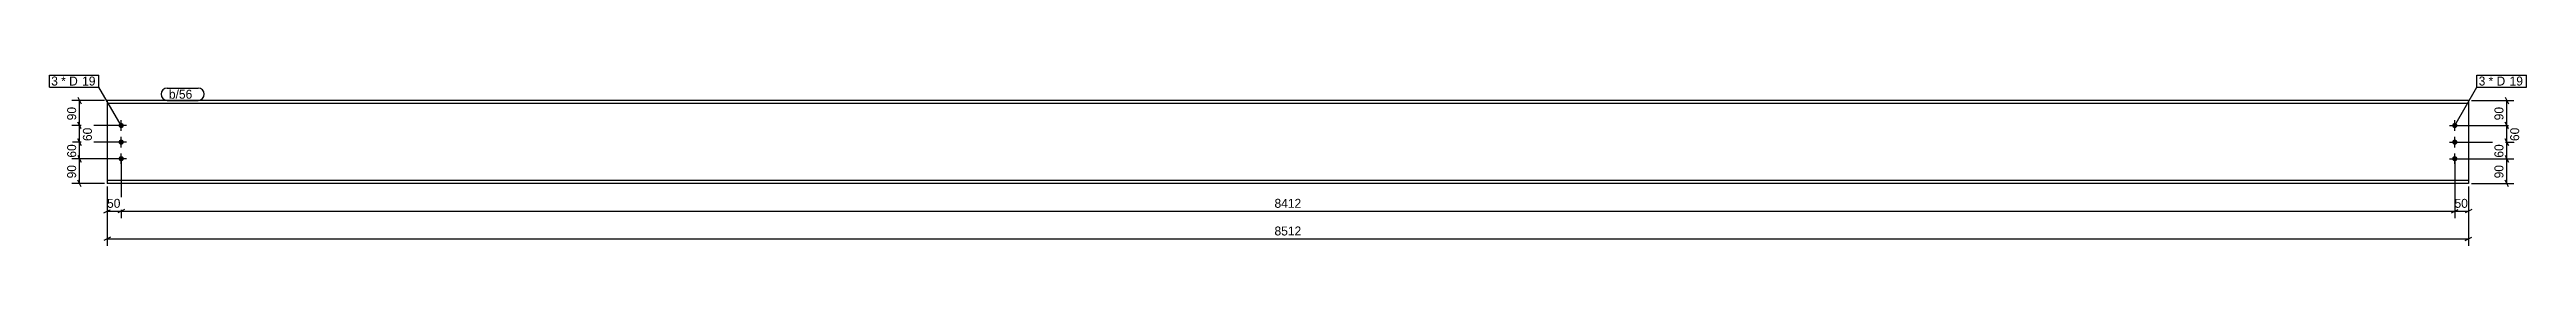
# Model space of a CAD drawing. Header units: millimetres. Extents: x 32 to 8961, y 32 to 650.
import ezdxf

# ---------------------------------------------------------------- set-up
doc = ezdxf.new("R2010")
doc.units = ezdxf.units.MM
doc.styles.add('Comic Sans MS', font='COMIC.TTF', dxfattribs={"height": 0.2})

msp = doc.modelspace()

# ---------------------------------------------------------------- hatches: boundary and pattern name
at = {"linetype": 'Continuous'}
for points in [[(280.8, 467.6, -1), (299.8, 467.6, -1)], [(8693.1, 467.6, -1), (8712.1, 467.6, -1)], [(280.8, 407.6, -1), (299.8, 407.6, -1)], [(8693.1, 407.6, -1), (8712.1, 407.6, -1)], [(280.8, 347.6, -1), (299.8, 347.6, -1)], [(8693.1, 347.6, -1), (8712.1, 347.6, -1)]]:
    msp.add_hatch(color=3, dxfattribs=at).paths.add_polyline_path(points)

# ---------------------------------------------------------------- linework, layer by layer
at = {"color": 8, "linetype": 'Continuous'}
for p, q in [((230.3, 557.6), (111.9, 557.6)), ((134.3, 569.6), (146.3, 545.6)), ((140.3, 467.6), (140.3, 557.6)), ((8762.6, 557.6), (8915.9, 557.6)), ((8884.3, 569.6), (8896.3, 545.6)), ((8890.3, 467.6), (8890.3, 557.6)), ((280.3, 467.6), (111.9, 467.6)), ((146.3, 455.6), (134.3, 479.6)), ((8712.6, 467.6), (8915.9, 467.6)), ((8896.3, 455.6), (8884.3, 479.6)), ((280.3, 407.6), (111.9, 407.6)), ((134.3, 419.6), (146.3, 395.6)), ((146.3, 335.6), (134.3, 359.6)), ((140.3, 347.6), (140.3, 407.6)), ((8712.6, 407.6), (8918.7, 407.6)), ((8896.3, 395.6), (8884.3, 419.6)), ((8896.3, 335.6), (8884.3, 359.6)), ((280.3, 347.6), (111.9, 347.6)), ((146.3, 245.6), (134.3, 269.6)), ((290.3, 337.6), (290.3, 132)), ((290.3, 337.6), (290.3, 132)), ((8702.6, 337.6), (8702.6, 132)), ((8712.6, 347.6), (8915.9, 347.6)), ((8896.3, 245.6), (8884.3, 269.6)), ((230.3, 257.6), (111.9, 257.6)), ((240.3, 247.6), (240.3, 132)), ((8752.6, 247.6), (8752.6, 132)), ((8762.6, 257.6), (8915.9, 257.6)), ((228.3, 151.6), (252.3, 163.6)), ((240.3, 157.6), (290.3, 157.6)), ((302.3, 163.6), (278.3, 151.6)), ((302.3, 163.6), (278.3, 151.6)), ((8690.6, 151.6), (8714.6, 163.6)), ((8702.6, 157.6), (8752.6, 157.6)), ((8764.6, 163.6), (8740.6, 151.6)), ((252.3, 63.6), (228.3, 51.6)), ((240.3, 57.6), (8752.6, 57.6)), ((8740.6, 51.6), (8764.6, 63.6))]:
    msp.add_line(p, q, dxfattribs=at)
at = {"color": 7, "linetype": 'Continuous'}
for p, q in [((240.3, 557.6), (240.3, 257.6)), ((8752.6, 557.6), (240.3, 557.6)), ((8752.6, 546.9), (240.3, 546.9)), ((8752.6, 557.6), (8752.6, 257.6)), ((8752.6, 268.3), (240.3, 268.3)), ((8752.6, 257.6), (240.3, 257.6))]:
    msp.add_line(p, q, dxfattribs=at)
at = {"color": 3, "linetype": 'Continuous'}
for p, q in [((309.3, 467.6), (271.3, 467.6)), ((290.3, 448.6), (290.3, 486.6)), ((8683.6, 467.6), (8721.6, 467.6)), ((8702.6, 448.6), (8702.6, 486.6)), ((309.3, 407.6), (271.3, 407.6)), ((290.3, 388.6), (290.3, 426.6)), ((290.3, 328.6), (290.3, 366.6)), ((8683.6, 407.6), (8721.6, 407.6)), ((8702.6, 388.6), (8702.6, 426.6)), ((8702.6, 328.6), (8702.6, 366.6)), ((309.3, 347.6), (271.3, 347.6)), ((8683.6, 347.6), (8721.6, 347.6))]:
    msp.add_line(p, q, dxfattribs=at)

# ---------------------------------------------------------------- wipeouts: each hides what was drawn before it
at = {"color": 0}
for points in [[(64.1, 612.2), (64.1, 644.2), (38, 644.2), (38, 612.2)], [(8814.7, 612.2), (8814.7, 644.2), (8788.6, 644.2), (8788.6, 612.2)]]:
    msp.add_wipeout(points, dxfattribs=at)

# ---------------------------------------------------------------- next in the draw order: wipeouts: each hides what was drawn before it
for points in [[(64.1, 612.2), (64.1, 644.2), (38, 644.2), (38, 612.2)], [(8814.7, 612.2), (8814.7, 644.2), (8788.6, 644.2), (8788.6, 612.2)], [(134.3, 545.1), (89.5, 545.1), (89.5, 480.1), (134.3, 480.1)], [(561.6, 564.6), (561.6, 596.6), (462.3, 596.6), (462.3, 564.6)], [(8884.3, 545.1), (8839.5, 545.1), (8839.5, 480.1), (8884.3, 480.1)], [(134.3, 410.1), (89.5, 410.1), (89.5, 345.1), (134.3, 345.1)], [(8760.1, 163.6), (8760.1, 208.4), (8695.2, 208.4), (8695.2, 163.6)], [(4551.6, 63.6), (4551.6, 108.4), (4441.4, 108.4), (4441.4, 63.6)]]:
    msp.add_wipeout(points, dxfattribs=at)

# ---------------------------------------------------------------- next in the draw order: linework, layer by layer
at = {"color": 8, "linetype": 'Continuous'}
for p, q in [((280.3, 467.6), (114.7, 467.6)), ((134.3, 479.6), (146.3, 455.6)), ((140.3, 407.6), (140.3, 467.6)), ((8712.6, 467.6), (8918.7, 467.6)), ((8884.3, 479.6), (8896.3, 455.6)), ((8890.3, 407.6), (8890.3, 467.6)), ((280.3, 407.6), (114.7, 407.6)), ((146.3, 395.6), (134.3, 419.6)), ((134.3, 359.6), (146.3, 335.6)), ((280.3, 347.6), (111.9, 347.6)), ((140.3, 257.6), (140.3, 347.6)), ((8702.6, 337.6), (8702.6, 132)), ((8752.6, 247.6), (8752.6, 32)), ((290.3, 157.6), (8702.6, 157.6)), ((8690.6, 151.6), (8714.6, 163.6))]:
    msp.add_line(p, q, dxfattribs=at)

# ---------------------------------------------------------------- next in the draw order: texts
at = {"color": 3, "style": 'Comic Sans MS'}
for s, p in [('90', (127.9, 486.5)), ('90', (8877.9, 486.5)), ('60', (127.9, 351.5))]:
    msp.add_text(s, height=32.38, rotation=90.00021, dxfattribs=at).set_placement(p)
for s, p in [('50', (8701.6, 170)), ('8512', (4447.8, 70))]:
    msp.add_text(s, height=32.38, dxfattribs=at).set_placement(p)

# ---------------------------------------------------------------- next in the draw order: wipeouts: each hides what was drawn before it
at = {"color": 0}
for points in [[(139.9, 612.2), (139.9, 644.2), (73.7, 644.2), (73.7, 612.2)], [(8890.5, 612.2), (8890.5, 644.2), (8824.3, 644.2), (8824.3, 612.2)], [(561.6, 564.6), (561.6, 596.6), (462.3, 596.6), (462.3, 564.6)]]:
    msp.add_wipeout(points, dxfattribs=at)

# ---------------------------------------------------------------- next in the draw order: linework, layer by layer
at = {"color": 7, "linetype": 'Continuous'}
for p, q in [((456.3, 602.6), (567.6, 602.6)), ((456.3, 558.6), (567.6, 558.6))]:
    msp.add_line(p, q, dxfattribs=at)
for centre, start, end in [((456.3, 580.6), 90, 270), ((567.6, 580.6), 270, 90)]:
    msp.add_arc(centre, 22, start, end, dxfattribs=at)

# ---------------------------------------------------------------- next in the draw order: texts
at = {"color": 3, "style": 'Comic Sans MS'}
msp.add_text('b/56', height=32.38, dxfattribs=at).set_placement((462.3, 564.6))

# ---------------------------------------------------------------- next in the draw order: wipeouts: each hides what was drawn before it
at = {"color": 0}
for points in [[(139.9, 612.2), (139.9, 644.2), (73.7, 644.2), (73.7, 612.2)], [(8890.5, 612.2), (8890.5, 644.2), (8824.3, 644.2), (8824.3, 612.2)], [(191.1, 470.1), (146.3, 470.1), (146.3, 405.1), (191.1, 405.1)], [(8941.1, 470.1), (8896.3, 470.1), (8896.3, 405.1), (8941.1, 405.1)], [(134.3, 335.1), (89.5, 335.1), (89.5, 270.1), (134.3, 270.1)], [(297.8, 163.6), (297.8, 208.4), (232.9, 208.4), (232.9, 163.6)], [(4551.6, 163.6), (4551.6, 208.4), (4441.4, 208.4), (4441.4, 163.6)]]:
    msp.add_wipeout(points, dxfattribs=at)

# ---------------------------------------------------------------- next in the draw order: linework, layer by layer
at = {"color": 7, "linetype": 'Continuous'}
for p, q in [((32, 606.2), (32, 650.2)), ((8782.6, 606.2), (8782.6, 650.2)), ((8702.6, 467.6), (8782.6, 606.2))]:
    msp.add_line(p, q, dxfattribs=at)
at = {"color": 8, "linetype": 'Continuous'}
for p, q in [((8712.6, 407.6), (8915.9, 407.6)), ((8884.3, 419.6), (8896.3, 395.6)), ((8890.3, 347.6), (8890.3, 407.6)), ((240.3, 247.6), (240.3, 32))]:
    msp.add_line(p, q, dxfattribs=at)

# ---------------------------------------------------------------- next in the draw order: texts
at = {"color": 3, "style": 'Comic Sans MS'}
for s, height, p in [('3', 32.4, (38, 612.2)), ('3', 32.4, (8788.6, 612.2)), ('50', 32.38, (239.3, 170)), ('8412', 32.38, (4447.8, 170))]:
    msp.add_text(s, height=height, dxfattribs=at).set_placement(p)
for s, p in [('60', (184.7, 411.5)), ('60', (8934.7, 411.5)), ('90', (127.9, 276.5))]:
    msp.add_text(s, height=32.38, rotation=90.00021, dxfattribs=at).set_placement(p)

# ---------------------------------------------------------------- next in the draw order: wipeouts: each hides what was drawn before it
at = {"color": 0}
for points in [[(194.7, 612.2), (194.7, 644.2), (149.5, 644.2), (149.5, 612.2)], [(8945.4, 612.2), (8945.4, 644.2), (8900.1, 644.2), (8900.1, 612.2)]]:
    msp.add_wipeout(points, dxfattribs=at)

# ---------------------------------------------------------------- next in the draw order: wipeouts: each hides what was drawn before it
for points in [[(194.7, 612.2), (194.7, 644.2), (149.5, 644.2), (149.5, 612.2)], [(8945.4, 612.2), (8945.4, 644.2), (8900.1, 644.2), (8900.1, 612.2)], [(8884.3, 410.1), (8839.5, 410.1), (8839.5, 345.1), (8884.3, 345.1)]]:
    msp.add_wipeout(points, dxfattribs=at)

# ---------------------------------------------------------------- next in the draw order: linework, layer by layer
at = {"color": 7, "linetype": 'Continuous'}
for p, q in [((32, 650.2), (210.3, 650.2)), ((210.3, 606.2), (210.3, 650.2)), ((8782.6, 650.2), (8961, 650.2)), ((8961, 606.2), (8961, 650.2)), ((32, 606.2), (210.3, 606.2)), ((290.3, 467.6), (210.3, 606.2)), ((8782.6, 606.2), (8961, 606.2))]:
    msp.add_line(p, q, dxfattribs=at)
at = {"color": 8, "linetype": 'Continuous'}
for p, q in [((8884.3, 359.6), (8896.3, 335.6)), ((8712.6, 347.6), (8915.9, 347.6)), ((8890.3, 257.6), (8890.3, 347.6))]:
    msp.add_line(p, q, dxfattribs=at)

# ---------------------------------------------------------------- next in the draw order: texts
at = {"color": 3, "style": 'Comic Sans MS'}
for s, p in [('* D', (73.7, 612.2)), ('19', (149.5, 612.2)), ('* D', (8824.3, 612.2)), ('19', (8900.1, 612.2))]:
    msp.add_text(s, height=32.38, dxfattribs=at).set_placement(p)
msp.add_text('60', height=32.38, rotation=90.00021, dxfattribs=at).set_placement((8877.9, 351.5))

# ---------------------------------------------------------------- next in the draw order: wipeouts: each hides what was drawn before it
at = {"color": 0}
msp.add_wipeout([(8884.3, 335.1), (8839.5, 335.1), (8839.5, 270.1), (8884.3, 270.1)], dxfattribs=at)

# ---------------------------------------------------------------- next in the draw order: texts
at = {"color": 3, "style": 'Comic Sans MS'}
msp.add_text('90', height=32.38, rotation=90.00021, dxfattribs=at).set_placement((8877.9, 276.5))

doc.saveas('drawing.dxf')
